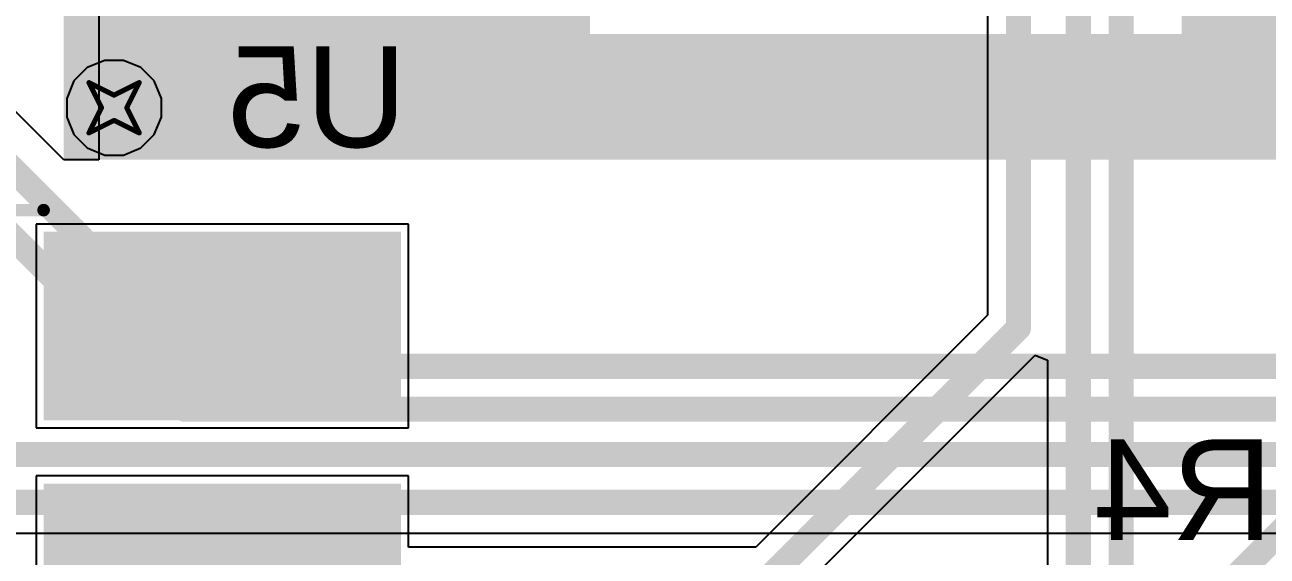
# Model space of a CAD drawing. Header units: inches. Extents: x -48 to 200, y -49 to 27.
# Drawn here: x 0.7045 to 1.198, y 1.2906 to 1.5016 of the extents above; entities that cross this region are included whole.
import ezdxf

# ---------------------------------------------------------------- set-up
doc = ezdxf.new("R2010")
doc.units = ezdxf.units.IN
doc.header["$MEASUREMENT"] = 0
for name, color, linetype in [('Bottom Layer', 5, 'Continuous'), ('Bottom Overlay', 54, 'Continuous'), ('Bottom Solder', 6, 'Continuous'), ('Drill Drawing', 1, 'Continuous'), ('Top Layer', 1, 'Continuous'), ('Top Overlay', 2, 'Continuous'), ('Top Paste', 8, 'Continuous'), ('Top Solder', 216, 'Continuous'), ('Via Holes', 16, 'Continuous')]:
    doc.layers.add(name, color=color, linetype=linetype)
doc.styles.add('Arial', font='', dxfattribs={"height": 0.2})
doc.styles.get('Arial').set_extended_font_data('Arial')

# ---------------------------------------------------------------- blocks, each defined once
blk = doc.blocks.new('ACDC56_41SURKWA_F01_20')
at = {"layer": 'Top Layer'}
for points in [[(-0.30709, -0.38346), (-0.44094, -0.38346), (-0.44094, -0.31654), (-0.30709, -0.31654)], [(-0.30709, -0.48346), (-0.44094, -0.48346), (-0.44094, -0.41654), (-0.30709, -0.41654)]]:
    blk.add_hatch(color=1, dxfattribs=at).paths.add_polyline_path(points)
at = {"layer": 'Top Paste'}
for points in [[(-0.30709, -0.38346), (-0.44094, -0.38346), (-0.44094, -0.31654), (-0.30709, -0.31654)], [(-0.30709, -0.48346), (-0.44094, -0.48346), (-0.44094, -0.41654), (-0.30709, -0.41654)]]:
    blk.add_hatch(color=8, dxfattribs=at).paths.add_polyline_path(points)
at = {"layer": 'Top Solder'}
for points in [[(-0.30309, -0.38746), (-0.44494, -0.38746), (-0.44494, -0.31254), (-0.30309, -0.31254)], [(-0.30309, -0.48746), (-0.44494, -0.48746), (-0.44494, -0.41254), (-0.30309, -0.41254)]]:
    blk.add_hatch(color=216, dxfattribs=at).paths.add_polyline_path(points)
at = {"layer": 'Top Overlay'}
blk.add_lwpolyline([(0.301, -0.496, 0.005, 0.005, 0), (-0.303, -0.496, 0.005, 0.005, 0)], format="xyseb", dxfattribs=at)
blk.add_lwpolyline([(-0.30425, -0.496, 0.0025, 0.0025, 1), (-0.30175, -0.496, 0.0025, 0.0025, 1)], format="xyseb", close=True, dxfattribs=at)

msp = doc.modelspace()

# ---------------------------------------------------------------- hatches: boundary and pattern name
at = {"layer": 'Bottom Layer'}
for points in [[(1.164, 1.448), (1.229, 1.448), (1.229, 1.697), (1.164, 1.697)], [(0.72, 1.448), (0.929, 1.448), (0.929, 1.548), (0.72, 1.548)], [(0.863, 1.448), (1.182, 1.448), (1.182, 1.498), (0.863, 1.498)]]:
    msp.add_hatch(color=5, dxfattribs=at).paths.add_polyline_path(points)
h = msp.add_hatch(color=5, dxfattribs=at)
edge = h.paths.add_edge_path()
edge.add_arc((0.74, 1.46865), 0.01181, 0, 360)
at = {"layer": 'Bottom Solder'}
h = msp.add_hatch(color=6, dxfattribs=at)
edge = h.paths.add_edge_path()
edge.add_arc((0.74, 1.46865), 0.01581, 0, 360)
at = {"layer": 'Top Layer'}
h = msp.add_hatch(color=1, dxfattribs=at)
edge = h.paths.add_edge_path()
edge.add_arc((0.74, 1.46865), 0.01181, 0, 360)
at = {"layer": 'Top Solder'}
h = msp.add_hatch(color=216, dxfattribs=at)
edge = h.paths.add_edge_path()
edge.add_arc((0.74, 1.46865), 0.01581, 0, 360)
at = {"layer": 'Via Holes'}
h = msp.add_hatch(color=7, dxfattribs=at)
edge = h.paths.add_edge_path()
edge.add_arc((0.74, 1.46865), 0.00591, 0, 360)

# ---------------------------------------------------------------- linework, layer by layer
at = {"layer": 'Bottom Layer'}
for p, q in [((0.734, 1.559), (0.734, 1.448)), ((0.72, 1.448), (0.672, 1.496)), ((0.734, 1.448), (0.72, 1.448)), ((0.53996, 1.29976), (2.26987, 1.29976))]:
    msp.add_line(p, q, dxfattribs=at)
for points in [[(0.58, 1.537, 0.01, 0.01, 0), (0.768, 1.349, 0.01, 0.01, 0)], [(0.636, 1.508, 0.01, 0.01, 0), (0.778, 1.366, 0.01, 0.01, 0)], [(0.778, 1.366, 0.01, 0.01, 0), (2.30096, 1.366, 0.01, 0.01, 0)], [(0.768, 1.349, 0.01, 0.01, 0), (2.292, 1.349, 0.01, 0.01, 0)], [(0.545, 1.331, 0.01, 0.01, 0), (2.27998, 1.331, 0.01, 0.01, 0)], [(0.53996, 1.312, 0.01, 0.01, 0), (2.27493, 1.312, 0.01, 0.01, 0)]]:
    msp.add_lwpolyline(points, format="xyseb", dxfattribs=at)
for points in [[(0.7755, 1.366, 0.005, 0.005, 1), (0.7805, 1.366, 0.005, 0.005, 1)], [(0.7755, 1.366, 0.005, 0.005, 1), (0.7805, 1.366, 0.005, 0.005, 1)], [(0.7655, 1.349, 0.005, 0.005, 1), (0.7705, 1.349, 0.005, 0.005, 1)], [(0.7655, 1.349, 0.005, 0.005, 1), (0.7705, 1.349, 0.005, 0.005, 1)]]:
    msp.add_lwpolyline(points, format="xyseb", close=True, dxfattribs=at)
at = {"layer": 'Drill Drawing'}
for points in [[(0.73, 1.47865, 0.002, 0.002, 0), (0.74, 1.47365, 0.002, 0.002, 0)], [(0.73, 1.47865, 0.002, 0.002, 0), (0.735, 1.46865, 0.002, 0.002, 0)], [(0.74, 1.47365, 0.002, 0.002, 0), (0.75, 1.47865, 0.002, 0.002, 0)], [(0.745, 1.46865, 0.002, 0.002, 0), (0.75, 1.47865, 0.002, 0.002, 0)], [(0.73, 1.45865, 0.002, 0.002, 0), (0.735, 1.46865, 0.002, 0.002, 0)], [(0.745, 1.46865, 0.002, 0.002, 0), (0.75, 1.45865, 0.002, 0.002, 0)], [(0.73, 1.45865, 0.002, 0.002, 0), (0.74, 1.46365, 0.002, 0.002, 0)], [(0.74, 1.46365, 0.002, 0.002, 0), (0.75, 1.45865, 0.002, 0.002, 0)]]:
    msp.add_lwpolyline(points, format="xyseb", dxfattribs=at)
for points in [[(0.7295, 1.47865, 0.001, 0.001, 1), (0.7305, 1.47865, 0.001, 0.001, 1)], [(0.7295, 1.47865, 0.001, 0.001, 1), (0.7305, 1.47865, 0.001, 0.001, 1)], [(0.7495, 1.47865, 0.001, 0.001, 1), (0.7505, 1.47865, 0.001, 0.001, 1)], [(0.7495, 1.47865, 0.001, 0.001, 1), (0.7505, 1.47865, 0.001, 0.001, 1)], [(0.7395, 1.47365, 0.001, 0.001, 1), (0.7405, 1.47365, 0.001, 0.001, 1)], [(0.7395, 1.47365, 0.001, 0.001, 1), (0.7405, 1.47365, 0.001, 0.001, 1)], [(0.7345, 1.46865, 0.001, 0.001, 1), (0.7355, 1.46865, 0.001, 0.001, 1)], [(0.7345, 1.46865, 0.001, 0.001, 1), (0.7355, 1.46865, 0.001, 0.001, 1)], [(0.7445, 1.46865, 0.001, 0.001, 1), (0.7455, 1.46865, 0.001, 0.001, 1)], [(0.7445, 1.46865, 0.001, 0.001, 1), (0.7455, 1.46865, 0.001, 0.001, 1)], [(0.7395, 1.46365, 0.001, 0.001, 1), (0.7405, 1.46365, 0.001, 0.001, 1)], [(0.7395, 1.46365, 0.001, 0.001, 1), (0.7405, 1.46365, 0.001, 0.001, 1)], [(0.7295, 1.45865, 0.001, 0.001, 1), (0.7305, 1.45865, 0.001, 0.001, 1)], [(0.7295, 1.45865, 0.001, 0.001, 1), (0.7305, 1.45865, 0.001, 0.001, 1)], [(0.7495, 1.45865, 0.001, 0.001, 1), (0.7505, 1.45865, 0.001, 0.001, 1)], [(0.7495, 1.45865, 0.001, 0.001, 1), (0.7505, 1.45865, 0.001, 0.001, 1)]]:
    msp.add_lwpolyline(points, format="xyseb", close=True, dxfattribs=at)
at = {"layer": 'Top Layer'}
for p, q in [((1.08695, 1.59982), (1.08695, 1.38626)), ((0.73626, 1.48746), (0.72934, 1.48459)), ((0.74374, 1.48746), (0.73626, 1.48746)), ((0.75066, 1.48459), (0.74374, 1.48746)), ((0.72934, 1.48459), (0.72405, 1.4793)), ((0.75595, 1.4793), (0.75066, 1.48459)), ((0.72405, 1.4793), (0.72119, 1.47239)), ((0.75881, 1.47239), (0.75595, 1.4793)), ((0.72119, 1.47239), (0.72119, 1.4649)), ((0.75881, 1.4649), (0.75881, 1.47239)), ((0.72119, 1.4649), (0.72405, 1.45799)), ((0.75595, 1.45799), (0.75881, 1.4649)), ((0.72405, 1.45799), (0.72934, 1.4527)), ((0.75066, 1.4527), (0.75595, 1.45799)), ((0.72934, 1.4527), (0.73626, 1.44983)), ((0.74374, 1.44983), (0.75066, 1.4527)), ((0.73626, 1.44983), (0.74374, 1.44983)), ((0.85694, 1.42246), (0.70909, 1.42246)), ((0.70909, 1.42246), (0.70909, 1.34154)), ((0.85694, 1.34154), (0.85694, 1.42246)), ((1.08695, 1.38626), (0.99493, 1.29424)), ((1.00865, 1.27335), (1.10576, 1.37046)), ((1.10576, 1.37046), (1.11076, 1.36839)), ((1.11076, 1.36839), (1.11076, 1.19207)), ((0.70909, 1.34154), (0.85694, 1.34154)), ((0.85694, 1.32246), (0.70909, 1.32246)), ((0.70909, 1.32246), (0.70909, 1.24154)), ((0.85694, 1.29424), (0.85694, 1.32246)), ((0.99493, 1.29424), (0.85694, 1.29424))]:
    msp.add_line(p, q, dxfattribs=at)
for points in [[(1.163, 1.26, 0.01, 0.01, 0), (1.764, 1.861, 0.01, 0.01, 0)], [(1.14, 1.076, 0.01, 0.01, 0), (1.14, 1.841, 0.01, 0.01, 0)], [(1.123, 1.187, 0.01, 0.01, 0), (1.123, 1.813, 0.01, 0.01, 0)], [(1.09919, 1.38119, 0.01, 0.01, 0), (1.09919, 1.788, 0.01, 0.01, 0)], [(1, 1.282, 0.01, 0.01, 0), (1.09919, 1.38119, 0.01, 0.01, 0)]]:
    msp.add_lwpolyline(points, format="xyseb", dxfattribs=at)
msp.add_lwpolyline([(1.09669, 1.38119, 0.005, 0.005, 1), (1.10169, 1.38119, 0.005, 0.005, 1)], format="xyseb", close=True, dxfattribs=at)
msp.add_lwpolyline([(1.09669, 1.38119, 0.005, 0.005, 1), (1.10169, 1.38119, 0.005, 0.005, 1)], format="xyseb", close=True, dxfattribs=at)

# ---------------------------------------------------------------- block references
at = {"rotation": 180}
msp.add_blockref('ACDC56_41SURKWA_F01_20', (0.409, 0.932), dxfattribs=at)

# ---------------------------------------------------------------- texts
at = {"layer": 'Bottom Overlay', "style": 'Arial', "text_generation_flag": 2}
for s, p in [('U5', (0.85632, 1.45301)), ('R4', (1.20032, 1.29701))]:
    msp.add_text(s, height=0.04, dxfattribs=at).set_placement(p)

doc.saveas('drawing.dxf')
